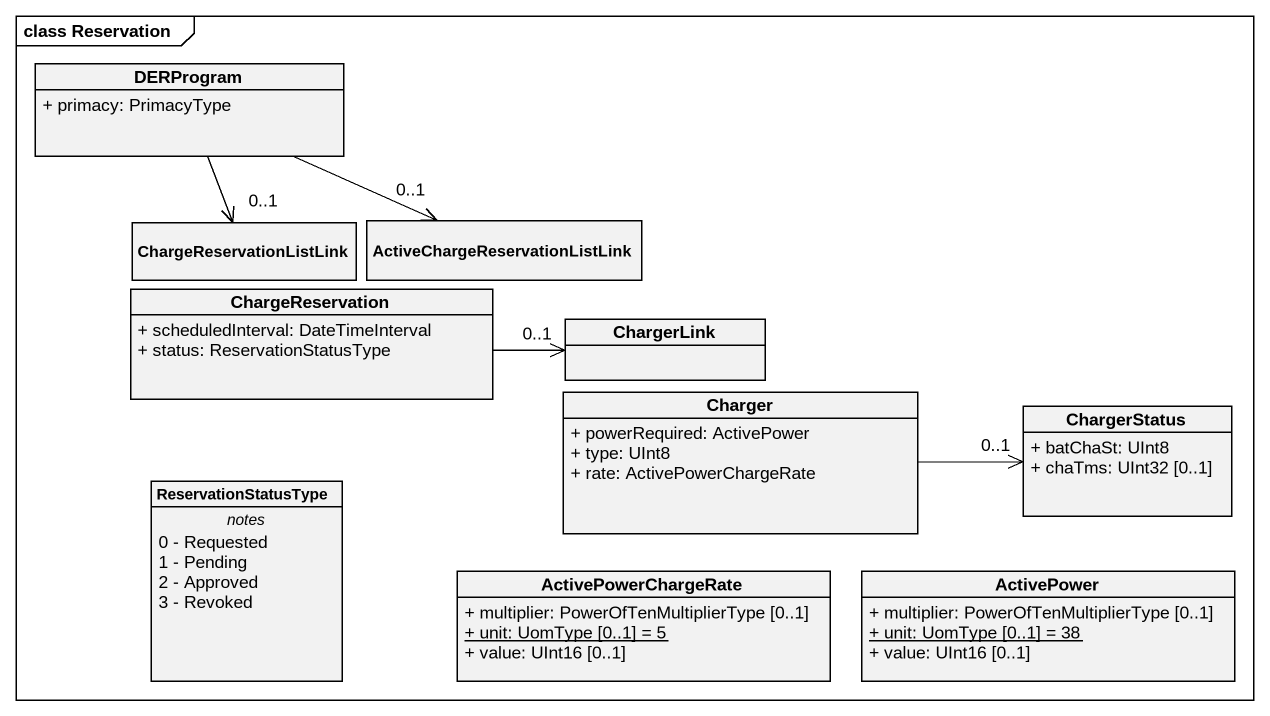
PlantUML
@startuml
mainframe class Reservation
hide circle
hide empty members
skinparam classAttributeIconSize 0
class DERProgram {
  + primacy: PrimacyType
}
class ChargeReservationListLink
class "ActiveChargeReservationListLink" as ActiveChargeReservationListL
class ChargeReservation {
  + scheduledInterval: DateTimeInterval
  + status: ReservationStatusType
}
class ChargerLink
class Charger {
  + powerRequired: ActivePower
  + type: UInt8
  + rate: ActivePowerChargeRate
}
class ChargerStatus {
  + batChaSt: UInt8
  + chaTms: UInt32 [0..1]
}
class ReservationStatusType {
  -- notes --
  0 - Requested
  1 - Pending
  2 - Approved
  3 - Revoked
}
class ActivePowerChargeRate {
  + multiplier: PowerOfTenMultiplierType [0..1]
  {static} + unit: UomType [0..1] = 5
  + value: UInt16 [0..1]
}
class ActivePower {
  + multiplier: PowerOfTenMultiplierType [0..1]
  {static} + unit: UomType [0..1] = 38
  + value: UInt16 [0..1]
}
DERProgram --> "0..1" ChargeReservationListLink
DERProgram -right-> "0..1" ActiveChargeReservationListL
ChargeReservation -right-> "0..1" ChargerLink
Charger -right-> "0..1" ChargerStatus
@enduml
